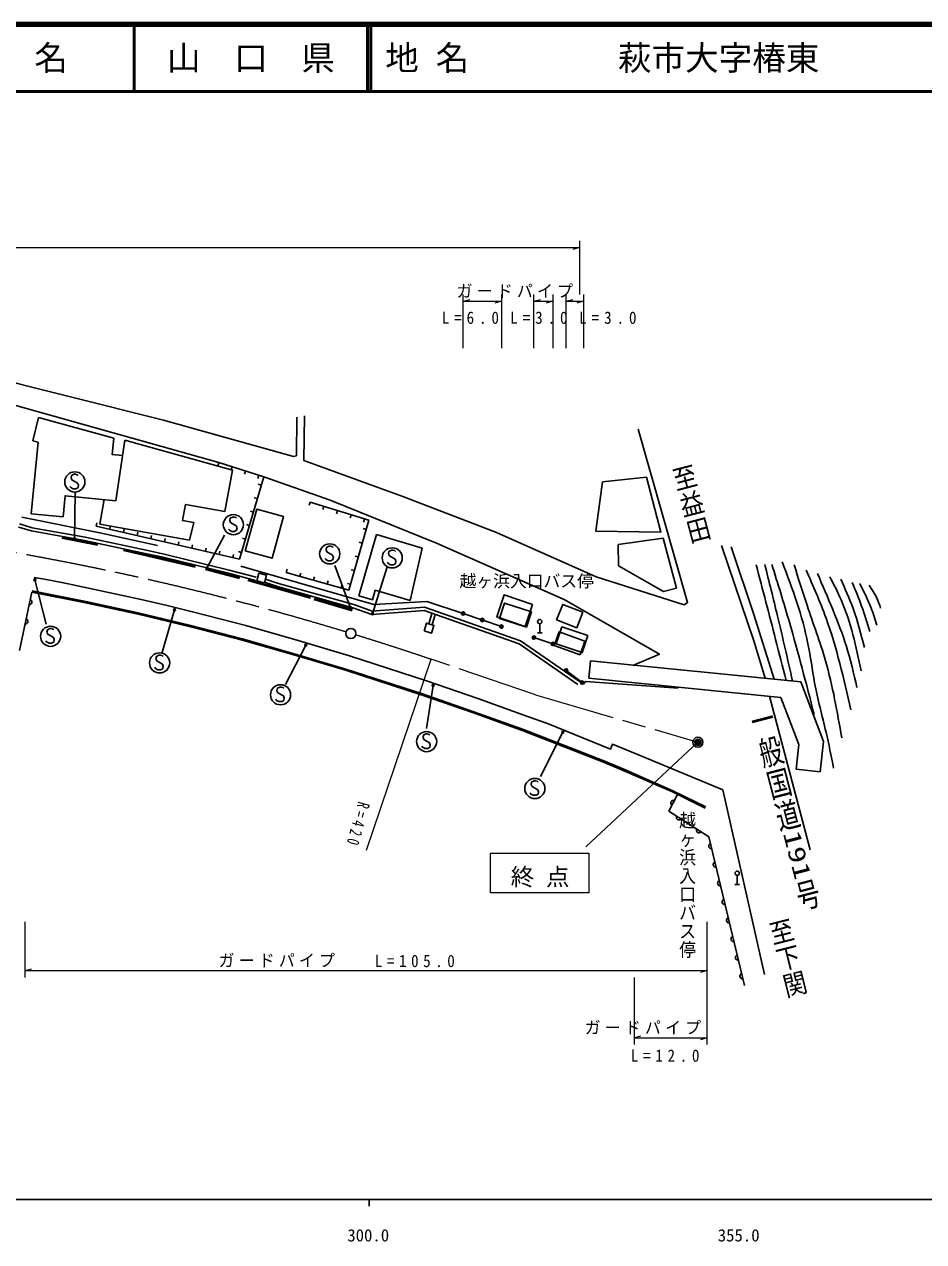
# Model space of a CAD drawing. Units: millimetres, scale not verified. Extents: x 40000 to 680000, y 20000 to 380000.
# Drawn here: x 316640 to 450543, y 198715 to 380000 of the extents above; entities that cross this region are included whole.
import ezdxf
from ezdxf.enums import TextEntityAlignment as Align

# ---------------------------------------------------------------- set-up
doc = ezdxf.new("R2010")
doc.units = ezdxf.units.MM
doc.header["$LTSCALE"] = 1000
doc.header["$PDMODE"] = 32
doc.header["$PDSIZE"] = 500
doc.linetypes.add('CHAIN', pattern=[18.5, 12, -1.5, 3.5, -1.5])
for name, color, linetype, lineweight in [('M-BGD', 7, 'Continuous', 25), ('M-BMK', 2, 'CHAIN', 13), ('M-BMK-SRVR', 3, 'Continuous', 25), ('M-STR-HTXT', 7, 'Continuous', 13), ('M-STR-STRC', 7, 'Continuous', 25), ('M-TTL', 2, 'Continuous', 140), ('M-TTL-BAND', 7, 'Continuous', 25), ('M-TTL-LINE', 7, 'Continuous', 50)]:
    doc.layers.add(name, color=color, linetype=linetype, lineweight=lineweight)
for name, color, linetype in [('M-BMK-HTXT', 7, 'Continuous'), ('M-OTRS', 6, 'Continuous'), ('M-TTL-TXT', 7, 'Continuous')]:
    doc.layers.add(name, color=color, linetype=linetype)
doc.styles.add('@ＭＳ ゴシック', font='')
doc.styles.add('ＭＳ ゴシック', font='')
doc.styles.get('@ＭＳ ゴシック').set_extended_font_data('@MS Gothic')
doc.styles.get('ＭＳ ゴシック').set_extended_font_data('MS Gothic')

msp = doc.modelspace()

# ---------------------------------------------------------------- linework, layer by layer
at = {"layer": 'M-BGD'}
for p, q in [((300418, 327453), (345593, 314735)), ((329957, 318391), (318757, 321466)), ((330244, 309054), (331620, 318070)), ((345593, 314735), (345444, 314257)), ((345593, 314735), (352320, 312631)), ((347588, 314111), (347439, 313634)), ((352320, 312631), (348700, 300338)), ((349583, 313487), (349434, 313010)), ((351578, 312863), (351428, 312386)), ((402719, 311862), (409256, 312547)), ((351949, 311372), (351469, 311513)), ((351359, 309367), (350879, 309508)), ((359195, 308850), (359049, 308372)), ((367952, 306160), (359195, 308850)), ((361224, 308227), (361077, 307749)), ((350768, 307362), (350289, 307504)), ((363252, 307604), (363105, 307126)), ((365281, 306980), (365134, 306502)), ((327325, 305279), (327438, 305766)), ((348700, 300338), (327325, 305279)), ((329362, 304808), (329474, 305296)), ((331398, 304338), (331511, 304825)), ((350178, 305357), (349698, 305499)), ((364968, 295740), (367952, 306160)), ((367553, 304766), (367072, 304904)), ((367309, 306357), (367162, 305879)), ((322226, 303474), (327525, 302416)), ((322266, 303670), (327564, 302612)), ((333434, 303867), (333547, 304354)), ((335471, 303396), (335583, 303884)), ((337507, 302926), (337620, 303413)), ((339543, 302455), (339656, 302942)), ((349587, 303353), (349108, 303494)), ((369069, 304046), (366460, 294880)), ((366968, 302726), (366488, 302864)), ((375887, 301971), (369069, 304046)), ((405054, 302554), (411746, 303457)), ((331407, 301622), (342066, 299152)), ((331452, 301817), (342111, 299346)), ((341580, 301984), (341692, 302471)), ((343616, 301514), (343728, 302001)), ((345652, 301043), (345765, 301530)), ((347689, 300572), (347801, 301059)), ((348997, 301348), (348517, 301489)), ((375887, 301971), (374082, 294220)), ((368684, 293585), (348879, 299335)), ((366384, 300686), (365903, 300824)), ((343597, 298796), (348687, 297467)), ((343647, 298990), (348737, 297660)), ((349964, 297346), (359287, 294724)), ((355624, 298382), (355761, 298863)), ((355624, 298382), (364968, 295740)), ((357666, 297804), (357802, 298286)), ((359708, 297227), (359844, 297708)), ((365800, 298646), (365319, 298784)), ((349909, 297154), (359233, 294532)), ((361750, 296650), (361886, 297131)), ((363792, 296073), (363928, 296554)), ((365216, 296606), (364735, 296744)), ((317735, 295416), (315912, 286749)), ((359766, 294349), (365452, 292677)), ((359823, 294541), (365508, 292869)), ((365544, 293106), (368397, 292103)), ((365710, 293578), (368563, 292575)), ((377313, 292240), (376871, 290731)), ((377793, 292099), (377351, 290590)), ((387675, 290315), (381981, 292274)), ((393389, 290734), (393389, 289374)), ((395354, 287741), (392506, 288683)), ((393029, 289374), (393749, 289374)), ((400950, 285209), (400691, 282622)), ((399685, 281967), (397299, 283786)), ((429285, 279762), (400691, 282622)), ((427615, 279929), (433657, 257059)), ((431562, 269059), (435141, 268674)), ((420653, 266003), (426867, 238496)), ((422784, 253264), (422784, 251904)), ((422424, 251904), (423144, 251904))]:
    msp.add_line(p, q, dxfattribs=at)
for points in [[(357203, 321488), (357154, 315765), (356717, 315667), (337348, 321048), (309416, 328040), (301445, 330242)], [(318680, 317785), (317911, 317996), (318757, 321466)], [(408031, 319690), (415398, 293899), (414908, 293556), (401799, 297714), (386945, 304318), (373004, 309699), (358279, 315031), (358377, 321684)], [(318680, 317785), (317651, 307124), (322403, 306662)], [(329957, 318391), (329717, 315923), (331270, 315772)], [(331620, 318070), (347609, 313621), (346501, 307457)], [(352320, 312631), (362179, 309144), (378029, 302735), (397034, 294371), (411195, 286201), (407233, 284538)], [(409256, 312547), (411435, 304360), (401723, 304546), (402719, 311862)], [(322403, 306662), (322707, 309786), (330244, 309054)], [(341229, 303186), (327884, 305586), (328537, 309220)], [(341229, 303186), (341854, 305798), (340206, 306094), (340641, 308511), (346501, 307457)], [(316249, 306597), (327865, 304263), (336489, 302365)], [(315791, 305128), (317700, 304554), (325606, 303137), (335347, 301053), (337324, 300628), (347024, 298244), (351035, 297178)], [(315935, 305607), (317816, 305041), (325702, 303628), (335452, 301542), (337436, 301116), (347152, 298727), (351164, 297661)], [(411746, 303457), (413739, 296048), (411809, 295519), (405116, 299379), (405054, 302554)], [(420447, 302401), (425261, 288183), (426931, 282610)], [(421902, 302177), (425261, 292101), (428273, 282476)], [(365038, 285941), (357428, 288244), (349641, 290459), (341853, 292459), (337915, 293430), (334040, 294323), (330107, 295190), (326174, 296030), (322198, 296861), (319620, 297388), (318122, 297606)], [(352565, 297378), (354459, 296750), (365680, 293587)], [(364501, 283994), (356822, 286276), (349129, 288471), (341445, 290483), (333608, 292358), (325784, 294039), (317793, 295638)], [(352408, 296903), (354312, 296272), (365544, 293106)], [(374082, 294220), (368890, 295732), (368477, 294299), (366460, 294880)], [(317349, 293580), (317450, 293592), (317538, 293622), (317632, 293684), (317696, 293752), (317747, 293840), (317773, 293965), (317762, 294066), (317731, 294154), (317669, 294248), (317601, 294312), (317514, 294363)], [(364444, 283802), (356767, 286083), (349077, 288278), (341396, 290289), (333563, 292163), (325743, 293844), (317753, 295442)], [(368684, 293585), (376561, 294054), (381981, 292274)], [(368359, 292602), (376241, 293196), (390528, 288199), (399319, 282118)], [(368397, 292103), (376175, 292689), (390300, 287750), (399034, 281707)], [(316741, 290691), (316842, 290703), (316930, 290733), (317025, 290795), (317088, 290864), (317139, 290951), (317166, 291076), (317154, 291177), (317123, 291265), (317062, 291360), (316993, 291423), (316906, 291474)], [(365038, 285941), (376535, 282220), (384162, 279583), (391725, 276858), (394526, 275856), (403936, 272042), (404208, 272786), (408656, 270963), (420653, 266003)], [(435141, 268674), (435630, 273224), (432255, 282078), (400950, 285209)], [(418017, 263272), (413125, 265687), (405808, 268883), (402853, 270136), (390914, 274782), (383372, 277502), (375871, 280086), (364439, 283804)], [(418106, 263451), (413209, 265868), (405886, 269067), (402928, 270321), (390984, 274970), (383439, 277690), (375935, 280276), (364501, 283994)], [(399887, 281732), (400174, 282141), (413967, 281160)], [(431562, 269059), (431958, 272749), (429285, 279762)], [(423850, 236864), (418550, 259004), (412603, 262832), (413899, 265305)], [(413436, 264423), (413337, 264439), (413243, 264433), (413135, 264400), (413056, 264351), (412983, 264281), (412924, 264168), (412907, 264068), (412913, 263975), (412946, 263867), (412995, 263787), (413065, 263714)], [(413754, 262091), (413729, 261993), (413726, 261900), (413750, 261790), (413791, 261706), (413854, 261627), (413962, 261558), (414060, 261533), (414153, 261530), (414264, 261554), (414347, 261595), (414426, 261658)], [(416727, 260178), (416702, 260080), (416699, 259986), (416723, 259876), (416764, 259792), (416828, 259713), (416936, 259644), (417034, 259619), (417127, 259616), (417237, 259640), (417321, 259681), (417400, 259745)], [(418788, 258010), (418703, 257956), (418636, 257891), (418577, 257794), (418549, 257706), (418540, 257605), (418570, 257480), (418623, 257394), (418688, 257328), (418785, 257268), (418874, 257240), (418975, 257232)], [(419451, 255242), (419365, 255189), (419298, 255123), (419239, 255027), (419211, 254938), (419202, 254837), (419232, 254713), (419286, 254627), (419351, 254560), (419447, 254501), (419536, 254473), (419637, 254464)], [(420113, 252475), (420027, 252421), (419961, 252356), (419902, 252259), (419874, 252170), (419865, 252070), (419895, 251945), (419948, 251859), (420013, 251793), (420110, 251733), (420199, 251705), (420300, 251697)], [(420776, 249707), (420690, 249654), (420623, 249588), (420564, 249492), (420536, 249403), (420527, 249302), (420557, 249178), (420610, 249092), (420676, 249025), (420772, 248966), (420861, 248938), (420962, 248929)], [(421438, 246940), (421352, 246886), (421286, 246821), (421226, 246724), (421198, 246635), (421190, 246535), (421219, 246410), (421273, 246324), (421338, 246258), (421435, 246198), (421524, 246170), (421624, 246162)], [(422101, 244172), (422015, 244119), (421948, 244053), (421889, 243957), (421861, 243868), (421852, 243767), (421882, 243643), (421935, 243557), (422001, 243490), (422097, 243431), (422186, 243403), (422287, 243394)], [(422763, 241405), (422677, 241351), (422611, 241286), (422551, 241189), (422523, 241100), (422515, 241000), (422544, 240875), (422598, 240789), (422663, 240723), (422760, 240663), (422848, 240635), (422949, 240627)], [(423426, 238637), (423340, 238584), (423273, 238518), (423214, 238422), (423186, 238333), (423177, 238232), (423207, 238108), (423260, 238022), (423326, 237955), (423422, 237896), (423511, 237868), (423612, 237859)]]:
    msp.add_lwpolyline(points, dxfattribs=at)
for points in [[(349540, 301594), (351239, 307794), (355251, 306695), (353553, 300495)], [(352389, 296809), (352706, 297973), (351553, 298287), (351236, 297123)], [(392321, 293615), (388080, 295028), (386991, 291760), (391231, 290346)], [(391388, 290202), (387384, 291516), (388141, 293824), (392145, 292510)], [(399800, 292437), (396796, 293615), (395898, 291324), (398901, 290146)], [(376148, 289697), (376495, 290841), (377633, 290496), (377286, 289352)], [(400542, 288962), (396678, 290258), (395832, 287733), (399695, 286437)], [(399392, 286129), (395530, 287500), (396249, 289524), (400110, 288152)]]:
    msp.add_lwpolyline(points, close=True, dxfattribs=at)
for centre, radius in [((381981, 292274), 250), ((381981, 292274), 220), ((381981, 292274), 190), ((381981, 292274), 160), ((381981, 292274), 130), ((381981, 292274), 100), ((381981, 292274), 70), ((381981, 292274), 40), ((381981, 292274), 10), ((384828, 291294), 250), ((384828, 291294), 220), ((384828, 291294), 190), ((384828, 291294), 160), ((384828, 291294), 130), ((384828, 291294), 100), ((384828, 291294), 70), ((384828, 291294), 40), ((384828, 291294), 10), ((387675, 290315), 250), ((387675, 290315), 220), ((387675, 290315), 190), ((387675, 290315), 160), ((387675, 290315), 130), ((387675, 290315), 100), ((387675, 290315), 70), ((387675, 290315), 40), ((387675, 290315), 10), ((393389, 291054), 320), ((392506, 288683), 250), ((392506, 288683), 220), ((392506, 288683), 190), ((392506, 288683), 160), ((392506, 288683), 130), ((392506, 288683), 100), ((392506, 288683), 70), ((392506, 288683), 40), ((392506, 288683), 10), ((395354, 287741), 250), ((395354, 287741), 220), ((395354, 287741), 190), ((395354, 287741), 160), ((395354, 287741), 130), ((395354, 287741), 100), ((395354, 287741), 70), ((395354, 287741), 40), ((395354, 287741), 10), ((397299, 283786), 250), ((397299, 283786), 220), ((397299, 283786), 190), ((397299, 283786), 160), ((397299, 283786), 130), ((397299, 283786), 100), ((397299, 283786), 70), ((397299, 283786), 40), ((397299, 283786), 10), ((399685, 281967), 250), ((399685, 281967), 220), ((399685, 281967), 190), ((399685, 281967), 160), ((399685, 281967), 130), ((399685, 281967), 100), ((399685, 281967), 70), ((399685, 281967), 40), ((399685, 281967), 10), ((422784, 253584), 320)]:
    msp.add_circle(centre, radius, dxfattribs=at)
for points, knots in [([(425605, 299508), (426574, 295805), (427543, 292103), (428506, 288399), (429035, 286364), (429562, 284329), (430089, 282294)], [0, 0, 0, 0, 1, 1, 1, 2, 2, 2, 2]), ([(426879, 299579), (427524, 297010), (428170, 294441), (428789, 291866), (429562, 288651), (430295, 285426), (431028, 282201)], [0, 0, 0, 0, 1, 1, 1, 2, 2, 2, 2]), ([(427940, 299579), (428831, 296706), (429722, 293834), (430558, 290946), (431875, 286396), (433056, 281808), (434237, 277219)], [0, 0, 0, 0, 1, 1, 1, 2, 2, 2, 2]), ([(429497, 299932), (430991, 295928), (432485, 291924), (433317, 287762), (433701, 285842), (433944, 283888), (434308, 281960), (434775, 279486), (435440, 277054), (436006, 274601), (436418, 272816), (436778, 271020), (437138, 269224)], [0, 0, 0, 0, 1, 1, 1, 2, 2, 2, 3, 3, 3, 4, 4, 4, 4]), ([(431265, 299508), (431885, 297498), (432504, 295488), (433176, 293493), (434105, 290735), (435134, 288006), (435935, 285215), (437011, 281468), (437676, 277610), (438341, 273752)], [0, 0, 0, 0, 1, 1, 1, 2, 2, 2, 3, 3, 3, 3]), ([(433034, 298730), (434082, 296367), (435129, 294004), (436006, 291583), (437610, 287160), (438648, 282543), (439686, 277927)], [0, 0, 0, 0, 1, 1, 1, 2, 2, 2, 2]), ([(434733, 298234), (435495, 296446), (436258, 294657), (436997, 292857), (437743, 291039), (438465, 289209), (439049, 287338), (439672, 285341), (440139, 283297), (440605, 281252)], [0, 0, 0, 0, 1, 1, 1, 2, 2, 2, 3, 3, 3, 3]), ([(436572, 297739), (437167, 296594), (437761, 295449), (438270, 294272), (439716, 290931), (440479, 287330), (441242, 283729)], [0, 0, 0, 0, 1, 1, 1, 2, 2, 2, 2]), ([(438200, 297385), (438850, 295936), (439500, 294487), (440039, 292998), (440725, 291106), (441231, 289151), (441738, 287196)], [0, 0, 0, 0, 1, 1, 1, 2, 2, 2, 2]), ([(439898, 296890), (440390, 295718), (440883, 294546), (441313, 293352), (441758, 292118), (442137, 290860), (442516, 289602)], [0, 0, 0, 0, 1, 1, 1, 2, 2, 2, 2]), ([(441030, 296748), (441638, 295538), (442246, 294328), (442728, 293069), (443048, 292234), (443313, 291378), (443577, 290522)], [0, 0, 0, 0, 1, 1, 1, 2, 2, 2, 2]), ([(442445, 296465), (442856, 295844), (443266, 295224), (443577, 294555), (443800, 294076), (443972, 293572), (444143, 293069)], [0, 0, 0, 0, 1, 1, 1, 2, 2, 2, 2])]:
    msp.add_open_spline(points, degree=3, knots=knots, dxfattribs=at)
at = {"layer": 'M-BMK'}
for q in [(377202, 285436), (416931, 273084)]:
    msp.add_line((392757, 280158), q, dxfattribs=at)
for start, end in [(73.07144, 86.52759), (71.25806, 72.87253)]:
    msp.add_arc((242253, -112294), 420000, start, end, dxfattribs=at)
at = {"layer": 'M-BMK-SRVR'}
for centre, radius in [((365259, 289290), 750), ((416931, 273084), 750), ((416931, 273084), 450), ((416931, 273084), 150)]:
    msp.add_circle(centre, radius, dxfattribs=at)
at = {"layer": 'M-OTRS'}
msp.add_point((416931, 273084), dxfattribs=at)
at = {"layer": 'M-STR-HTXT'}
for p, q in [((69736, 346766), (399319, 346766)), ((399319, 346766), (398319, 346486)), ((399319, 347766), (399319, 339766)), ((381981, 331800), (381981, 339766)), ((381981, 338766), (382981, 339046)), ((387675, 339766), (387675, 331800)), ((392506, 331800), (392506, 339766)), ((392506, 338766), (393506, 339046)), ((395354, 339766), (395354, 331800)), ((397299, 331800), (397299, 339766)), ((397299, 338766), (398299, 339046)), ((399887, 339766), (399887, 331800)), ((381981, 338766), (387675, 338766)), ((387675, 338766), (386675, 338486)), ((392506, 338766), (395354, 338766)), ((395354, 338766), (394354, 338486)), ((397299, 338766), (399887, 338766)), ((399887, 338766), (398887, 338486)), ((367563, 257026), (377202, 285436)), ((400225, 257514), (416931, 273084)), ((316723, 246355), (316723, 238073)), ((418322, 228073), (418322, 246355)), ((316723, 239073), (317723, 239353)), ((316723, 239073), (418322, 239073)), ((407454, 238073), (407454, 228073)), ((418322, 239073), (417322, 238793)), ((407454, 229073), (408454, 229353)), ((407454, 229073), (418322, 229073)), ((418322, 229073), (417322, 228793))]:
    msp.add_line(p, q, dxfattribs=at)
msp.add_lwpolyline([(400692, 250654), (386026, 250654), (386026, 256555), (400692, 256555)], close=True, dxfattribs=at)
at = {"layer": 'M-STR-STRC'}
for p, q in [((324206, 310221), (324123, 303377)), ((343832, 299026), (346424, 303938)), ((362850, 299386), (365223, 293088)), ((368491, 292216), (370667, 299188)), ((318212, 297270), (319904, 290678)), ((337122, 286324), (338982, 292822)), ((358540, 287560), (355527, 281673)), ((376539, 275159), (377499, 281534)), ((396814, 274589), (393476, 267974))]:
    msp.add_line(p, q, dxfattribs=at)
for points in [[(324633, 312814), (324513, 312934), (324273, 312994), (324033, 312994), (323673, 312814), (323613, 312454), (323733, 312154), (324573, 311674), (324693, 311374), (324633, 311014), (324333, 310834), (323913, 310834), (323553, 311014), (323433, 311194)], [(348244, 306450), (348124, 306570), (347884, 306630), (347644, 306630), (347284, 306450), (347224, 306090), (347344, 305790), (348184, 305310), (348304, 305010), (348244, 304650), (347944, 304470), (347524, 304470), (347164, 304650), (347044, 304830)], [(362592, 302096), (362472, 302216), (362232, 302276), (361992, 302276), (361632, 302096), (361572, 301736), (361692, 301436), (362532, 300956), (362652, 300656), (362592, 300296), (362292, 300116), (361872, 300116), (361512, 300296), (361392, 300476)], [(371894, 301502), (371774, 301622), (371534, 301682), (371294, 301682), (370934, 301502), (370874, 301142), (370994, 300842), (371834, 300362), (371954, 300062), (371894, 299702), (371594, 299522), (371174, 299522), (370814, 299702), (370694, 299882)], [(321031, 289826), (320911, 289946), (320671, 290006), (320431, 290006), (320071, 289826), (320011, 289466), (320131, 289166), (320971, 288686), (321091, 288386), (321031, 288026), (320731, 287846), (320311, 287846), (319951, 288026), (319831, 288206)], [(337260, 285867), (337140, 285987), (336900, 286047), (336660, 286047), (336300, 285867), (336240, 285507), (336360, 285207), (337200, 284727), (337320, 284427), (337260, 284067), (336960, 283887), (336540, 283887), (336180, 284067), (336060, 284247)], [(355270, 281118), (355150, 281238), (354910, 281298), (354670, 281298), (354310, 281118), (354250, 280758), (354370, 280458), (355210, 279978), (355330, 279678), (355270, 279318), (354970, 279138), (354550, 279138), (354190, 279318), (354070, 279498)], [(377019, 274140), (376899, 274260), (376659, 274320), (376419, 274320), (376059, 274140), (375999, 273780), (376119, 273480), (376959, 273000), (377079, 272700), (377019, 272340), (376719, 272160), (376299, 272160), (375939, 272340), (375819, 272520)], [(393132, 267165), (393012, 267285), (392772, 267345), (392532, 267345), (392172, 267165), (392112, 266805), (392232, 266505), (393072, 266025), (393192, 265725), (393132, 265365), (392832, 265185), (392412, 265185), (392052, 265365), (391932, 265545)]]:
    msp.add_lwpolyline(points, dxfattribs=at)
for centre, radius in [((324153, 311854), 1500), ((347764, 305490), 1500), ((324123, 303377), 150), ((324123, 303377), 90), ((324123, 303377), 30), ((362112, 301136), 1500), ((371414, 300542), 1500), ((343832, 299026), 150), ((318212, 297270), 150), ((318212, 297270), 90), ((343832, 299026), 90), ((343832, 299026), 30), ((318212, 297270), 30), ((338982, 292822), 150), ((338982, 292822), 90), ((338982, 292822), 30), ((365223, 293088), 150), ((365223, 293088), 90), ((365223, 293088), 30), ((368491, 292216), 150), ((368491, 292216), 90), ((368491, 292216), 30), ((320551, 288866), 1500), ((358540, 287560), 150), ((358540, 287560), 90), ((358540, 287560), 30), ((336780, 284907), 1500), ((354790, 280158), 1500), ((377499, 281534), 150), ((377499, 281534), 90), ((377499, 281534), 30), ((376539, 273180), 1500), ((396814, 274589), 150), ((396814, 274589), 90), ((396814, 274589), 30), ((392652, 266205), 1500)]:
    msp.add_circle(centre, radius, dxfattribs=at)
at = {"layer": 'M-TTL'}
msp.add_line((680000, 380000), (40000, 380000), dxfattribs=at)
at = {"layer": 'M-TTL-BAND'}
for p, q in [((40000, 205000), (579000, 205000)), ((368000, 205000), (368000, 204000))]:
    msp.add_line(p, q, dxfattribs=at)
at = {"layer": 'M-TTL-LINE'}
for p, q in [((333000, 380000), (333000, 370000)), ((367750, 380000), (367750, 370000)), ((368250, 380000), (368250, 370000)), ((40000, 370000), (680000, 370000))]:
    msp.add_line(p, q, dxfattribs=at)

# ---------------------------------------------------------------- texts
at = {"layer": 'M-BMK-HTXT', "style": '@ＭＳ ゴシック'}
for s, height, rotation, width, p in [('至益田', 2566, 284.7, 1.15, (412439, 313938)), ('一般国道191号', 2566, 284.6, 1.4, (423896, 278306)), ('越ヶ浜入口バス停', 1833, 270, 1.1, (413894, 262856)), ('至下関', 2566, 284.2, 1.15, (426868, 246346))]:
    msp.add_text(s, height=height, rotation=rotation, dxfattribs=dict(at, width=width)).set_placement(p, align=Align.BOTTOM_LEFT)
at = {"layer": 'M-BMK-HTXT', "style": 'ＭＳ ゴシック'}
msp.add_text('越ヶ浜入口バス停', height=1833, dxfattribs=at).set_placement((381446, 295633), align=Align.BOTTOM_LEFT)
at = {"layer": 'M-STR-HTXT', "attachment_point": 7, "style": 'ＭＳ ゴシック'}
for s, insert, char_height in [('\\T1.26;\\W0.95;ガードパイプ', (380996, 339266), 1833), ('\\T1.65;\\W0.9;L=6.0', (378783, 335373), 1833), ('\\T1.65;\\W0.9;L=3.0', (388992, 335373), 1833), ('\\T1.65;\\W0.9;L=3.0', (399259, 335373), 1833), ('\\T1.5;終点', (389058, 251451), 2566), ('\\T1.26;\\W0.95;ガードパイプ', (345547, 239573), 1833), ('\\T1.6;\\W0.9;L=105.0', (368837, 239573), 1833), ('\\T1.26;\\W0.95;ガードパイプ', (400068, 229573), 1833), ('\\T1.62;\\W0.9;L=12.0', (406950, 225474), 1833)]:
    msp.add_mtext(s, dxfattribs=dict(at, insert=insert, char_height=char_height))
at = {"layer": 'M-STR-HTXT', "insert": (366324, 264361), "char_height": 1833, "attachment_point": 7, "rotation": 254.7, "style": 'ＭＳ ゴシック'}
msp.add_mtext('\\T1.61;\\W0.7;R=420', dxfattribs=at)
at = {"layer": 'M-TTL-BAND', "style": 'ＭＳ ゴシック'}
for s, p in [('300.0', (367844, 198195)), ('355.0', (423000, 198195))]:
    msp.add_text(s, height=1833, dxfattribs=at).set_placement(p, align=Align.BOTTOM_CENTER)
at = {"layer": 'M-TTL-TXT', "style": 'ＭＳ ゴシック'}
for s, p in [('県\u3000名', (315625, 375000)), ('山\u3000口\u3000県', (350375, 375000))]:
    msp.add_text(s, height=3666, dxfattribs=at).set_placement(p, align=Align.MIDDLE_CENTER)
for s, p in [('地 名', (370380, 375000)), ('萩市大字椿東', (405024, 375000))]:
    msp.add_text(s, height=3666, dxfattribs=at).set_placement(p, align=Align.MIDDLE_LEFT)

doc.saveas('drawing.dxf')
